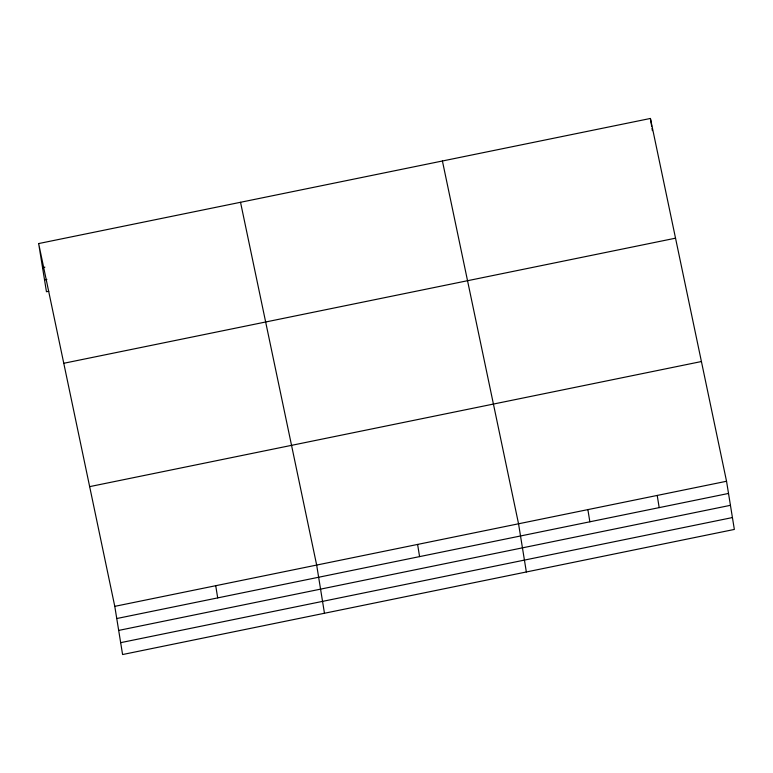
<?xml version="1.0" encoding="UTF-8"?>
<svg xmlns="http://www.w3.org/2000/svg" width="773" height="773" viewBox="0 0 773 773"><rect width="100%" height="100%" fill="white"/><g stroke="black" fill="none" stroke-linecap="round" stroke-linejoin="round"><path stroke-width="1.16" d="M38.65 243.563L650.412 118.462L726.543 481.26L734.35 529.437L122.588 654.538L114.781 606.351L38.65 243.563L46.457 291.74L48.805 291.266M42.544 267.622L44.892 267.149M44.534 279.865L46.882 279.382M63.773 363.281L675.534 238.181M89.658 486.632L701.42 361.532M114.781 606.351L726.543 481.26M116.762 618.535L728.524 493.445M118.684 630.42L730.446 505.32M120.665 642.663L732.427 517.562M442.417 160.997L518.548 523.785L526.355 571.972M240.529 202.275L316.669 565.073L324.467 613.26M650.412 118.462L651.668 126.221M652.025 128.434L652.383 130.647M657.214 495.435L659.185 507.619M587.876 509.61L589.857 521.794M417.604 544.434L419.584 556.618M215.725 585.712L217.696 597.896"/></g></svg>
